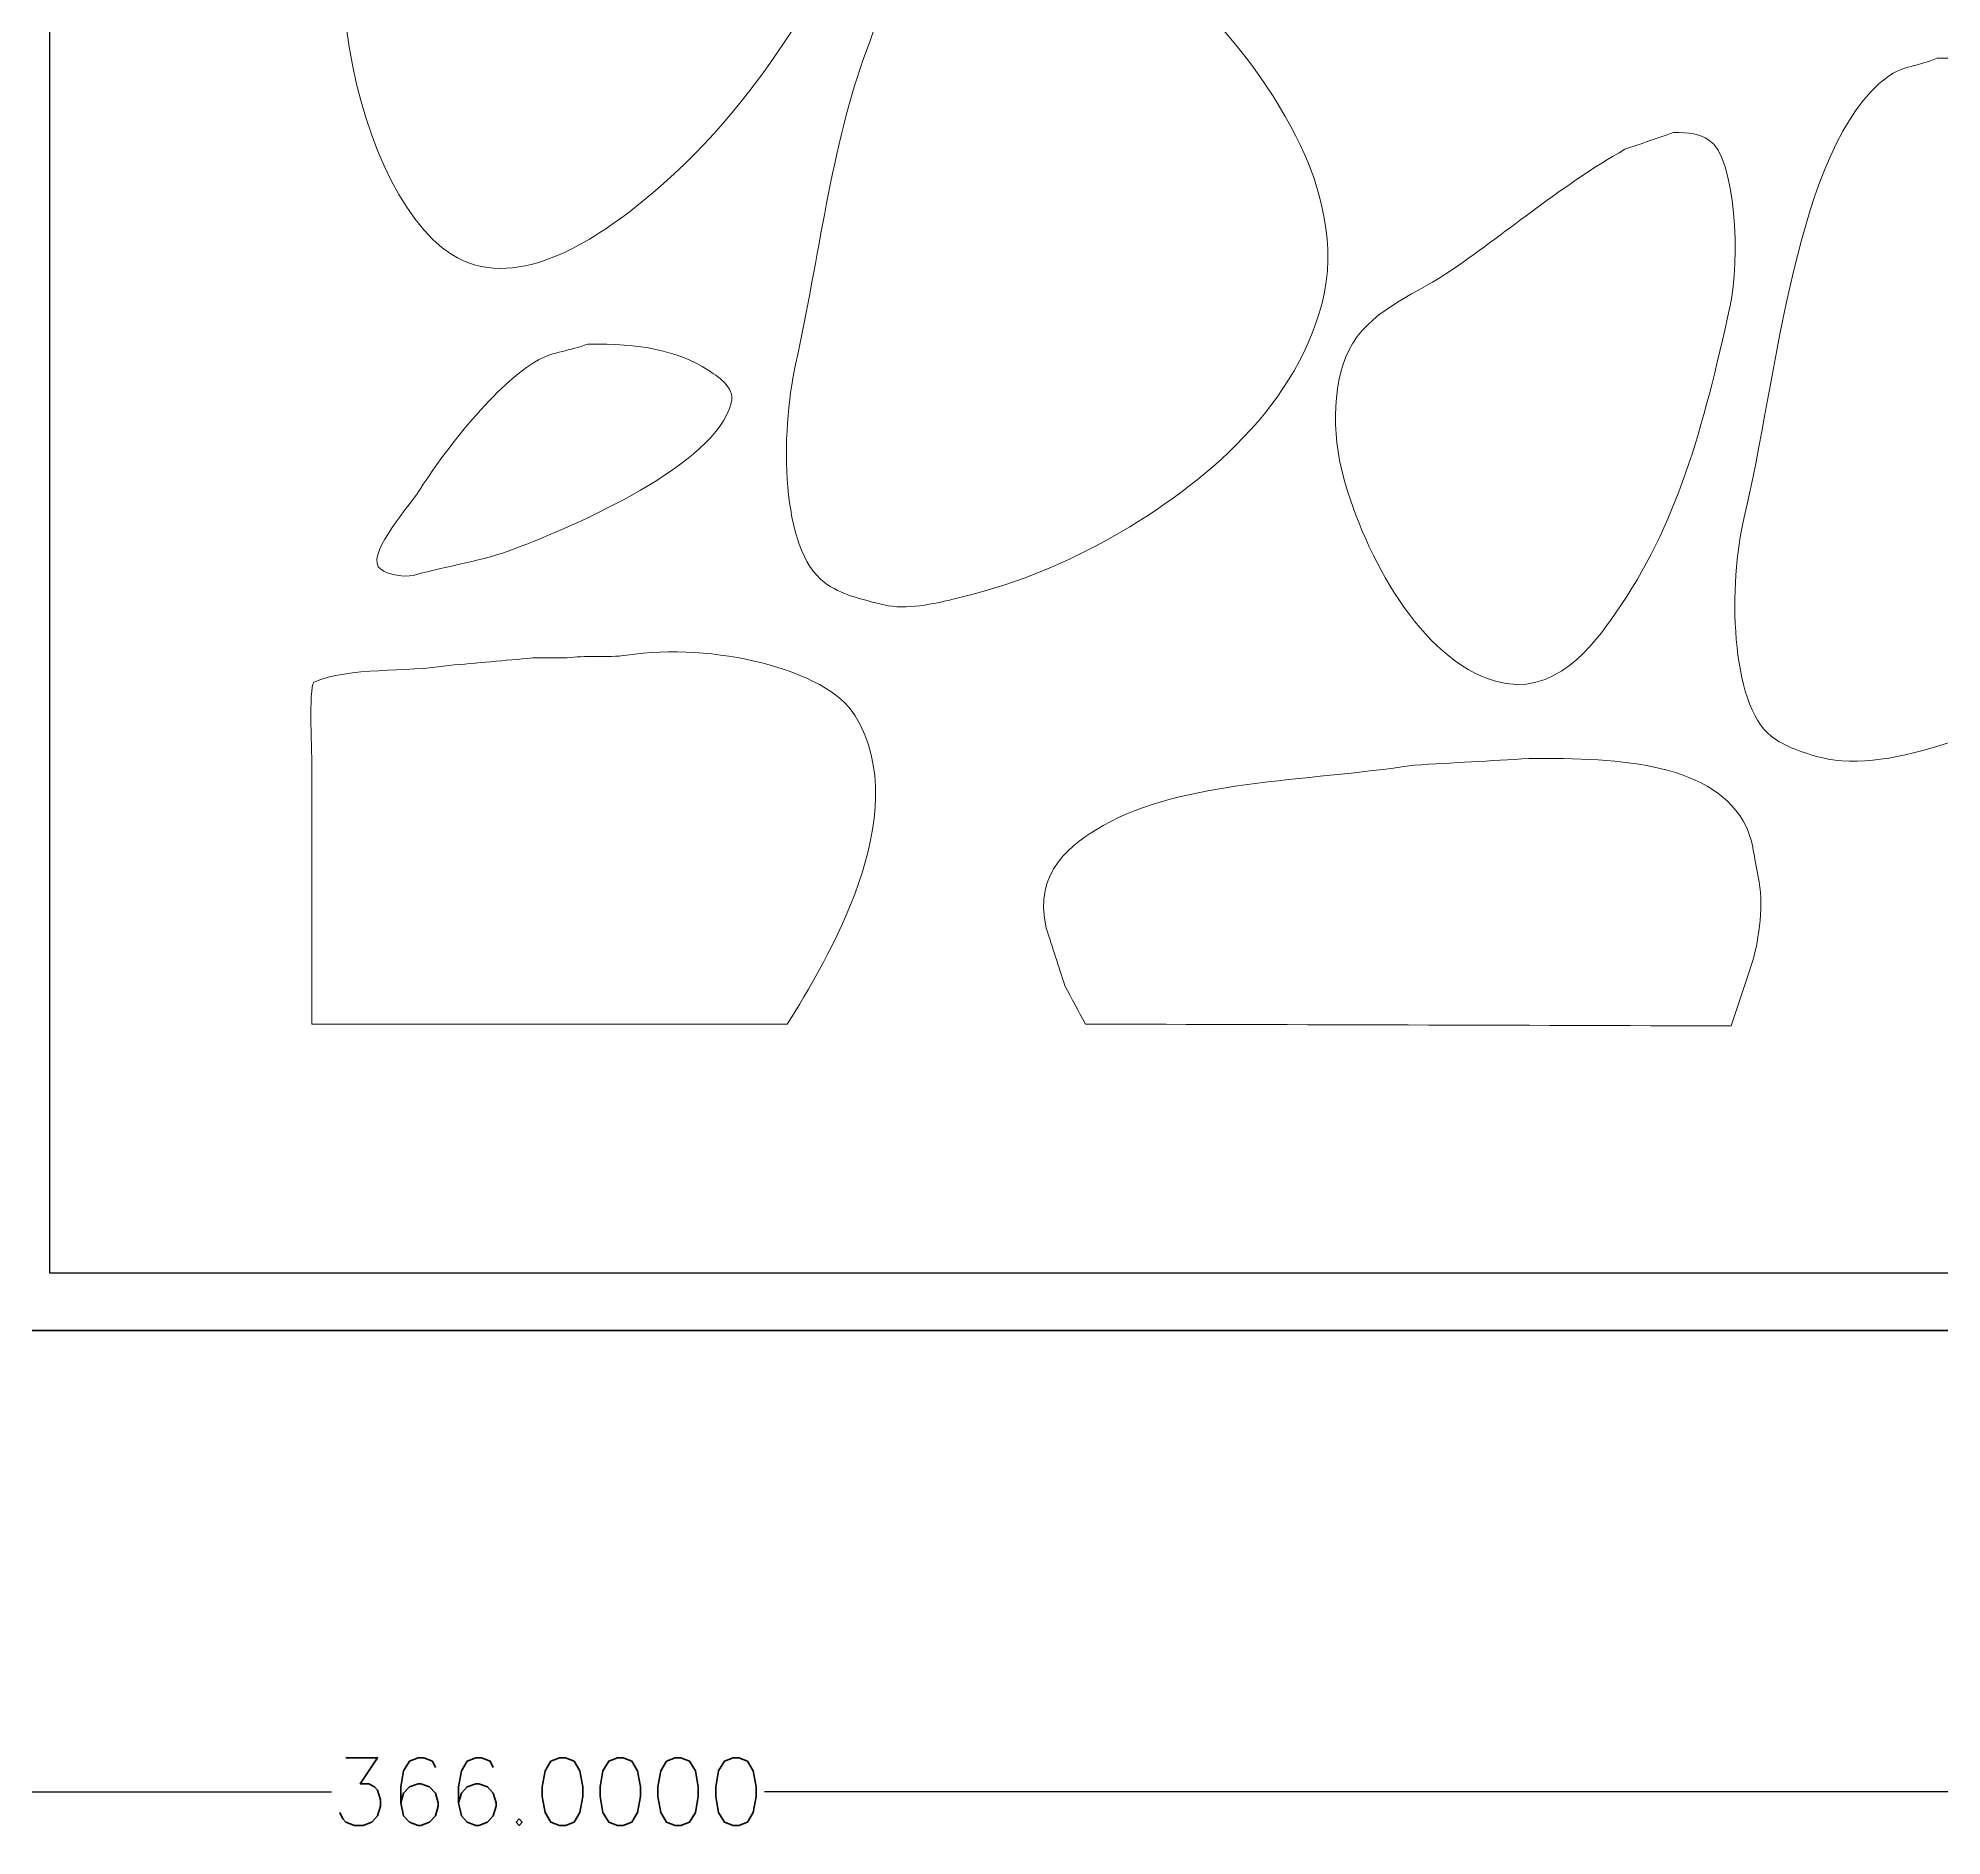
# Model space of a CAD drawing. Header units: inches. Extents: x 418 to 810, y -159 to 149.
# Drawn here: x 606.4 to 662.9, y -159.2 to -105.9 of the extents above; entities that cross this region are included whole.
import ezdxf

# ---------------------------------------------------------------- set-up
doc = ezdxf.new("R2010")
doc.units = ezdxf.units.IN
doc.header["$LTSCALE"] = 0.2
doc.header["$MEASUREMENT"] = 0
doc.layers.add('Layer 1', color=7, linetype='Continuous')
doc.styles.get("Standard").update_dxf_attribs({"font": 'txt.shx', "height": 2})
doc.dimstyles.get("Standard").update_dxf_attribs({"dimtxt": 0.18, "dimasz": 0.18, "dimexe": 0.18, "dimexo": 0.0625, "dimgap": 0.09, "dimtad": 0, "dimtih": 1, "dimtoh": 1, "dimdec": 4, "dimzin": 0, "dimdsep": 46, "dimtxsty": 'Standard', "dimcen": 0.09, "dimadec": 0, "dimazin": 0, "dimtfac": 1, "dimtdec": 4, "dimtofl": 0, "dimtmove": 0, "dimatfit": 3, "dimfxl": 1, "dimtolj": 1, "dimtzin": 0, "dimarcsym": 0})

# ---------------------------------------------------------------- blocks, each defined once
blk = doc.blocks.new('sfsd')
at = {"layer": 'Layer 1', "lineweight": 0}
for points, knots in [([(-9.07, -311.134), (-8.358, -311.117), (-7.654, -311.129), (-7.191, -311.383), (-5.831, -312.129), (-6.498, -315.132), (-7.08, -316.357), (-9.143, -320.698), (-11.351, -324.641), (-14.957, -327.412), (-16.12, -328.306), (-18.442, -329.868), (-20.263, -328.711), (-23.341, -326.757), (-25.155, -317.395), (-21.341, -314.837), (-20.184, -314.061), (-18.763, -313.97), (-17.223, -313.511), (-15.356, -312.954), (-13.52, -312.109), (-11.558, -311.604), (-11.023, -311.484), (-10.489, -311.364), (-9.955, -311.244), (-9.66, -311.208), (-9.365, -311.171), (-9.07, -311.134)], [0, 0, 0, 0, 1, 1, 1, 2, 2, 2, 3, 3, 3, 4, 4, 4, 5, 5, 5, 6, 6, 6, 7, 7, 7, 8, 8, 8, 9, 9, 9, 9]), ([(-4.427, -318.32), (-0.087, -318.245), (3.49, -322.5), (4.914, -325.478), (5.495, -326.692), (5.993, -328.448), (5.55, -330.148), (4.699, -333.416), (1.77, -335.742), (-0.917, -337.224), (-2.268, -337.968), (-3.663, -338.528), (-5.395, -338.937), (-5.931, -339.064), (-6.8, -339.262), (-7.44, -339.103), (-8.134, -338.931), (-8.726, -338.805), (-9.209, -338.44), (-10.512, -337.451), (-10.52, -334.034), (-10.065, -331.973), (-9.369, -328.813), (-9.009, -325.472), (-7.965, -322.659), (-7.445, -321.259), (-6.997, -319.732), (-5.892, -318.928), (-5.451, -318.607), (-4.987, -318.563), (-4.427, -318.32)], [0, 0, 0, 0, 1, 1, 1, 2, 2, 2, 3, 3, 3, 4, 4, 4, 5, 5, 5, 6, 6, 6, 7, 7, 7, 8, 8, 8, 9, 9, 9, 10, 10, 10, 10]), ([(23.791, -322.88), (27.231, -322.817), (31.08, -326.403), (32.331, -328.601), (32.542, -329.034), (32.754, -329.467), (32.966, -329.9), (33.592, -330.97), (34.192, -333.045), (33.685, -334.681), (32.577, -338.251), (30, -340.103), (27.079, -341.867), (25.921, -342.566), (22.418, -344.172), (20.364, -343.636), (19.797, -343.487), (19.272, -343.313), (18.871, -343), (17.647, -342.043), (17.598, -338.468), (18.07, -336.505), (19.048, -332.437), (19.572, -325.484), (22.326, -323.433), (22.745, -323.12), (23.262, -323.117), (23.791, -322.88)], [0, 0, 0, 0, 1, 1, 1, 2, 2, 2, 3, 3, 3, 4, 4, 4, 5, 5, 5, 6, 6, 6, 7, 7, 7, 8, 8, 8, 9, 9, 9, 9]), ([(15.969, -325.091), (16.45, -325.083), (16.734, -325.133), (17.019, -325.312), (17.837, -325.824), (17.946, -328.914), (17.655, -330.231), (16.839, -333.927), (16.079, -336.73), (14.256, -339.352), (13.605, -340.287), (12.441, -341.876), (10.69, -341.369), (8.468, -340.725), (6.816, -337.63), (6.186, -335.317), (5.834, -334.027), (5.831, -332.342), (6.462, -331.337), (7.132, -330.27), (8.387, -329.869), (9.419, -329.154), (11.117, -327.977), (12.673, -326.646), (14.532, -325.588), (15.011, -325.422), (15.49, -325.257), (15.969, -325.091)], [0, 0, 0, 0, 1, 1, 1, 2, 2, 2, 3, 3, 3, 4, 4, 4, 5, 5, 5, 6, 6, 6, 7, 7, 7, 8, 8, 8, 9, 9, 9, 9]), ([(-16.228, -331.365), (-14.678, -331.345), (-13.577, -331.553), (-12.663, -332.138), (-12.416, -332.297), (-11.852, -332.624), (-11.972, -333.106), (-12.436, -334.957), (-16.555, -336.737), (-18.412, -337.445), (-19.337, -337.797), (-20.336, -337.936), (-21.369, -338.219), (-21.746, -338.321), (-22.328, -338.158), (-22.447, -337.97), (-22.719, -337.495), (-21.469, -336.095), (-21.258, -335.759), (-20.503, -334.552), (-18.925, -332.516), (-17.693, -331.834), (-17.248, -331.588), (-16.756, -331.573), (-16.228, -331.365)], [0, 0, 0, 0, 1, 1, 1, 2, 2, 2, 3, 3, 3, 4, 4, 4, 5, 5, 5, 6, 6, 6, 7, 7, 7, 8, 8, 8, 8]), ([(-24.409, -351.54), (-24.409, -349.034), (-24.409, -346.528), (-24.409, -344.022), (-24.409, -343.594), (-24.514, -341.582), (-24.354, -341.397), (-23.289, -340.937), (-21.633, -341.118), (-20.346, -340.899), (-19.517, -340.826), (-18.688, -340.752), (-17.859, -340.678), (-17.518, -340.678), (-17.177, -340.678), (-16.836, -340.678), (-16.34, -340.589), (-15.661, -340.687), (-15.068, -340.595), (-12.549, -340.208), (-9.144, -341.003), (-8.296, -342.392), (-6.508, -345.323), (-9.155, -349.693), (-10.314, -351.54), (-15.012, -351.54), (-19.711, -351.54), (-24.409, -351.54)], [0, 0, 0, 0, 1, 1, 1, 2, 2, 2, 3, 3, 3, 4, 4, 4, 5, 5, 5, 6, 6, 6, 7, 7, 7, 8, 8, 8, 9, 9, 9, 9]), ([(11.685, -343.663), (14.469, -343.625), (17.23, -343.835), (18.125, -345.681), (18.353, -346.152), (18.35, -346.568), (18.484, -347.173), (18.657, -347.95), (18.512, -349), (18.318, -349.688), (18.107, -350.324), (17.895, -350.96), (17.683, -351.595), (11.299, -351.577), (4.914, -351.558), (-1.47, -351.54), (-1.673, -351.162), (-1.875, -350.784), (-2.078, -350.407), (-2.262, -349.836), (-2.447, -349.264), (-2.631, -348.693), (-3.027, -347.007), (-1.862, -346.175), (-0.945, -345.653), (1.441, -344.296), (5.017, -344.356), (8.286, -343.857), (9.419, -343.792), (10.552, -343.728), (11.685, -343.663)], [0, 0, 0, 0, 1, 1, 1, 2, 2, 2, 3, 3, 3, 4, 4, 4, 5, 5, 5, 6, 6, 6, 7, 7, 7, 8, 8, 8, 9, 9, 9, 10, 10, 10, 10])]:
    blk.add_open_spline(points, degree=3, knots=knots, dxfattribs=at)
blk = doc.blocks.new('ddd')
at = {"color": 7, "true_color": 0xffffff}
blk.add_lwpolyline([(847.918, 105.8), (973.418, 105.8, -1), (973.418, 25.8), (847.918, 25.8)], format="xyb", close=True, dxfattribs=at)
blk.add_blockref('sfsd', (880.099, 384.731), dxfattribs=at)
blk = doc.blocks.new('*D30')
at = {"color": 0, "lineweight": -2, "transparency": 16777216}
for p, q in [((438.513, -144.287), (438.513, -158.085)), ((804.513, -144.287), (804.513, -158.085)), ((438.693, -157.905), (615.09, -157.905)), ((804.333, -157.905), (627.937, -157.905))]:
    blk.add_line(p, q, dxfattribs=at)
at = {"color": 0, "lineweight": 100, "transparency": 16777216}
for points in [[(438.693, -157.875), (438.693, -157.935), (438.513, -157.905)], [(804.333, -157.875), (804.333, -157.935), (804.513, -157.905)]]:
    blk.add_solid(points, dxfattribs=at)
at = {"layer": 'Defpoints', "color": 0, "lineweight": 100, "transparency": 16777216}
for p in [(438.513, -144.224), (804.513, -144.224), (804.513, -157.905)]:
    blk.add_point(p, dxfattribs=at)
at = {"color": 0, "lineweight": 100, "transparency": 16777216, "insert": (621.513, -157.905), "char_height": 2, "attachment_point": 5}
blk.add_mtext('\\A1;366.0000', dxfattribs=at)

msp = doc.modelspace()

# ---------------------------------------------------------------- linework, layer by layer
at = {"color": 3, "lineweight": 100}
msp.add_lwpolyline([(438.5135, 38.77574), (804.5135, 38.77574), (804.5135, -144.22426), (438.5135, -144.22426)], close=True, dxfattribs=at)

# ---------------------------------------------------------------- block references
at = {"lineweight": 100}
msp.add_blockref('ddd', (-241.17847, -168.32089), dxfattribs=at)

# ---------------------------------------------------------------- dimensions: what is measured, and where the dimension line sits
dim = msp.add_linear_dim(base=(804.5135, -157.90506), p1=(438.5135, -144.22426), p2=(804.5135, -144.22426), dimstyle='Standard', dxfattribs=at)
dim.commit()
dim.dimension.update_dxf_attribs({"geometry": '*D30', "text_midpoint": (621.5135, -157.90506)})

doc.saveas('drawing.dxf')
